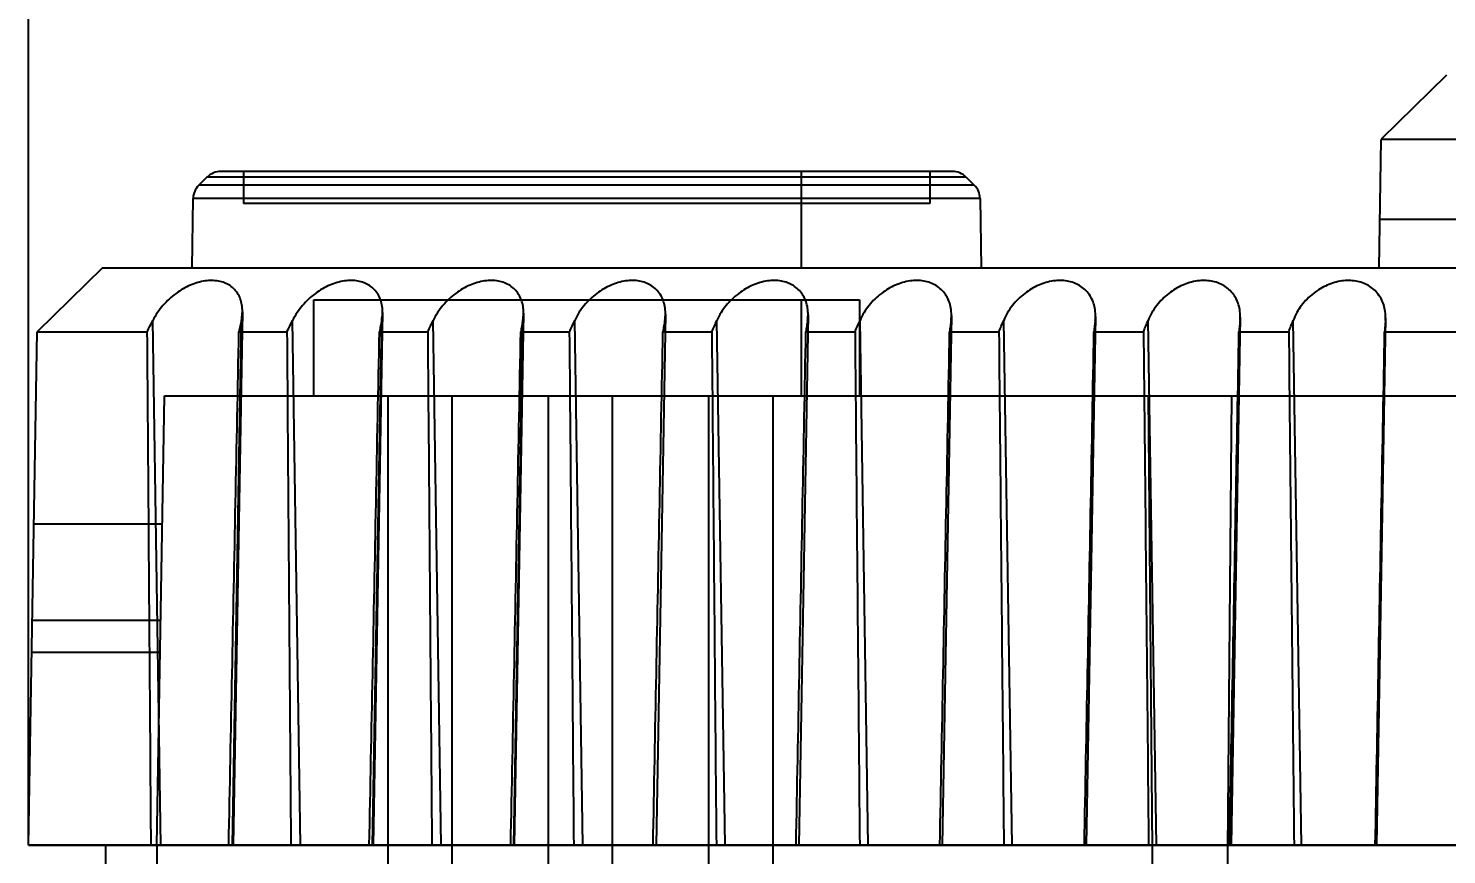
# Model space of a CAD drawing. Extents: x 114 to 332, y 121 to 329.
# Drawn here: x 114.27 to 136.37, y 285.43 to 298.31 of the extents above; entities that cross this region are included whole.
import ezdxf

# ---------------------------------------------------------------- set-up
doc = ezdxf.new("R2010")
doc.units = 0
doc.layers.get('0').update_dxf_attribs({"linetype": 'CONTINUOUS'})
doc.layers.add('08-17-1_DXF_CONTINUOUS_LIN', color=7, linetype='CONTINUOUS')
doc.layers.add('CAXA4', color=3, linetype='CONTINUOUS')
doc.styles.add('标准', font='', dxfattribs={"width": 0.667})
doc.styles.get('标准').set_extended_font_data('仿宋_GB2312')
doc.dimstyles.new('标准', dxfattribs={"dimtxt": 3.5, "dimasz": 4, "dimexe": 2, "dimexo": 0, "dimtad": 1, "dimdec": 1, "dimtxsty": '标准', "dimcen": 0, "dimdle": 6, "dimazin": 3, "dimtfac": 1, "dimtdec": 3, "dimtmove": 0, "dimatfit": 3, "dimtolj": 1, "dimtzin": 0})

# ---------------------------------------------------------------- blocks, each defined once
blk = doc.blocks.new('*D1')
at = {"layer": 'CAXA4', "linetype": 'CONTINUOUS'}
for points in [[(114.27, 323.195), (118.27, 323.695), (118.27, 322.695)], [(216.17, 323.195), (212.17, 323.695), (212.17, 322.695)]]:
    blk.add_hatch(color=0, dxfattribs=at).paths.add_polyline_path(points, flags=0)
at = {"layer": 'CAXA4', "color": 0, "linetype": 'CONTINUOUS'}
for p, q in [((114.27, 285.58), (114.27, 325.195)), ((216.17, 285.58), (216.17, 325.195)), ((216.17, 323.195), (114.27, 323.195))]:
    blk.add_line(p, q, dxfattribs=at)
at = {"layer": 'CAXA4', "color": 0, "linetype": 'CONTINUOUS', "insert": (160.522, 328.615), "char_height": 3.5, "attachment_point": 1, "style": '标准'}
blk.add_mtext('\\f仿宋_GB2312|b0|i0|p34;101.9', dxfattribs=at)

msp = doc.modelspace()

# ---------------------------------------------------------------- linework, layer by layer
at = {"color": 6, "linetype": 'CONTINUOUS'}
for p, q in [((136.372, 297.58), (135.354, 296.581)), ((135.32, 294.58), (135.354, 296.58)), ((195.085, 296.581), (135.354, 296.58)), ((117.058, 295.994), (116.928, 295.866)), ((117.058, 295.994), (128.881, 295.994)), ((128.671, 296.08), (117.269, 296.08)), ((117.62, 296.08), (117.62, 295.58)), ((126.32, 294.58), (126.32, 296.08)), ((128.32, 296.08), (128.32, 295.58)), ((128.881, 295.994), (129.011, 295.866)), ((129.011, 295.866), (116.928, 295.866)), ((116.82, 294.58), (116.838, 295.658)), ((129.101, 295.658), (116.838, 295.658)), ((128.32, 295.58), (117.62, 295.58)), ((129.101, 295.658), (129.12, 294.58)), ((138.306, 295.33), (135.333, 295.33)), ((115.427, 294.58), (114.409, 293.581)), ((115.427, 294.58), (215.012, 294.58)), ((118.72, 292.58), (118.72, 294.08)), ((118.72, 294.08), (127.22, 294.08)), ((126.32, 292.58), (126.32, 294.08)), ((127.22, 294.08), (127.22, 292.58)), ((116.333, 285.58), (116.21, 293.759)), ((117.449, 285.58), (117.589, 293.759)), ((117.605, 293.893), (117.46, 285.58)), ((118.511, 285.58), (118.388, 293.759)), ((119.635, 285.58), (119.776, 293.759)), ((119.789, 293.881), (119.644, 285.58)), ((120.704, 285.58), (120.579, 293.759)), ((121.834, 285.58), (121.975, 293.759)), ((121.986, 293.869), (121.842, 285.58)), ((122.91, 285.58), (122.784, 293.759)), ((124.197, 293.857), (124.052, 285.58)), ((125.128, 285.58), (125.001, 293.759)), ((126.42, 293.845), (126.275, 285.58)), ((127.358, 285.58), (127.23, 293.759)), ((128.654, 293.833), (128.51, 285.58)), ((129.599, 285.58), (129.47, 293.759)), ((130.9, 293.821), (130.756, 285.58)), ((131.851, 285.58), (131.72, 293.759)), ((133.155, 293.809), (133.012, 285.58)), ((134.112, 285.58), (133.981, 293.759)), ((135.421, 293.797), (135.277, 285.58)), ((114.27, 285.58), (114.409, 293.581)), ((114.409, 293.581), (116.118, 293.581)), ((117.551, 293.581), (118.299, 293.581)), ((119.741, 293.581), (120.493, 293.581)), ((121.944, 293.581), (122.7, 293.581)), ((124.159, 293.581), (124.92, 293.581)), ((126.387, 293.581), (127.152, 293.581)), ((128.626, 293.581), (129.395, 293.581)), ((130.876, 293.581), (131.648, 293.581)), ((133.136, 293.581), (133.912, 293.581)), ((135.406, 293.581), (179.62, 293.581)), ((116.27, 285.58), (116.392, 292.58)), ((116.392, 292.58), (214.047, 292.58)), ((119.87, 292.58), (119.87, 282.48)), ((120.87, 292.58), (120.87, 282.48)), ((122.37, 292.58), (122.37, 282.48)), ((123.37, 292.58), (123.37, 282.48)), ((124.87, 292.58), (124.87, 282.48)), ((125.87, 292.58), (125.87, 282.48)), ((131.72, 292.58), (131.836, 279.28)), ((133.02, 292.58), (132.904, 279.28)), ((116.357, 290.58), (114.357, 290.58)), ((116.331, 289.08), (114.331, 289.08)), ((116.322, 288.58), (114.322, 288.58)), ((114.27, 285.58), (216.17, 285.58)), ((115.47, 285.58), (115.47, 284.18)), ((116.27, 285.58), (116.27, 284.18))]:
    msp.add_line(p, q, dxfattribs=at)
for centre, start, end in [((117.269, 295.78), 90, 134.5), ((128.671, 295.78), 45.5, 90), ((117.138, 295.653), 134.5, 179), ((128.801, 295.653), 1, 45.5)]:
    msp.add_arc(centre, 0.3, start, end, dxfattribs=at)
for points, knots in [([(117.589, 293.759), (117.604, 293.83), (117.615, 293.97), (117.556, 294.168), (117.419, 294.313), (117.23, 294.384), (117.014, 294.382), (116.785, 294.314), (116.561, 294.183), (116.359, 293.997), (116.253, 293.842), (116.21, 293.759)], [0, 0, 0, 0, 0.216205, 0.415644, 0.601999, 0.79251, 1.003817, 1.239861, 1.499958, 1.776666, 2.056927, 2.056927, 2.056927, 2.056927]), ([(119.776, 293.759), (119.789, 293.83), (119.798, 293.971), (119.734, 294.169), (119.594, 294.313), (119.403, 294.384), (119.186, 294.383), (118.957, 294.314), (118.733, 294.183), (118.534, 293.997), (118.429, 293.842), (118.388, 293.759)], [0, 0, 0, 0, 0.216019, 0.416698, 0.605355, 0.798132, 1.010837, 1.247114, 1.506374, 1.781481, 2.059898, 2.059898, 2.059898, 2.059898]), ([(121.975, 293.759), (121.988, 293.83), (121.993, 293.972), (121.925, 294.169), (121.782, 294.313), (121.59, 294.384), (121.371, 294.383), (121.142, 294.314), (120.919, 294.183), (120.722, 293.997), (120.619, 293.842), (120.579, 293.759)], [0, 0, 0, 0, 0.215904, 0.417886, 0.608849, 0.803846, 1.017885, 1.254333, 1.512701, 1.786172, 2.062747, 2.062747, 2.062747, 2.062747]), ([(124.188, 293.759), (124.199, 293.83), (124.202, 293.973), (124.13, 294.17), (123.984, 294.313), (123.789, 294.384), (123.569, 294.383), (123.34, 294.314), (123.118, 294.183), (122.923, 293.997), (122.822, 293.842), (122.784, 293.759)], [0, 0, 0, 0, 0.215862, 0.419205, 0.612473, 0.809645, 1.024957, 1.261511, 1.51893, 1.790733, 2.06547, 2.06547, 2.06547, 2.06547]), ([(126.413, 293.759), (126.423, 293.83), (126.423, 293.973), (126.346, 294.17), (126.197, 294.313), (126.001, 294.384), (125.78, 294.383), (125.55, 294.315), (125.33, 294.184), (125.136, 293.997), (125.038, 293.842), (125.001, 293.759)], [0, 0, 0, 0, 0.215891, 0.420652, 0.616224, 0.815523, 1.032046, 1.268641, 1.525058, 1.79516, 2.068065, 2.068065, 2.068065, 2.068065]), ([(128.649, 293.759), (128.658, 293.831), (128.655, 293.974), (128.574, 294.171), (128.422, 294.313), (128.224, 294.384), (128.002, 294.383), (127.773, 294.315), (127.553, 294.184), (127.361, 293.997), (127.266, 293.842), (127.23, 293.759)], [0, 0, 0, 0, 0.215992, 0.422224, 0.620096, 0.821474, 1.039143, 1.275717, 1.531076, 1.799446, 2.07053, 2.07053, 2.07053, 2.07053]), ([(130.896, 293.759), (130.903, 293.831), (130.898, 293.975), (130.813, 294.171), (130.658, 294.313), (130.458, 294.384), (130.235, 294.383), (130.006, 294.315), (129.787, 294.184), (129.598, 293.997), (129.504, 293.842), (129.47, 293.759)], [0, 0, 0, 0, 0.216165, 0.423919, 0.624083, 0.827492, 1.046244, 1.282731, 1.53698, 1.803589, 2.072862, 2.072862, 2.072862, 2.072862]), ([(133.153, 293.759), (133.159, 293.831), (133.151, 293.976), (133.062, 294.171), (132.904, 294.313), (132.703, 294.383), (132.478, 294.383), (132.249, 294.315), (132.032, 294.184), (131.845, 293.997), (131.754, 293.842), (131.72, 293.759)], [0, 0, 0, 0, 0.216409, 0.425733, 0.62818, 0.83357, 1.05334, 1.289678, 1.542762, 1.807582, 2.075059, 2.075059, 2.075059, 2.075059]), ([(135.419, 293.759), (135.424, 293.831), (135.413, 293.976), (135.32, 294.172), (135.16, 294.312), (134.957, 294.383), (134.732, 294.383), (134.502, 294.315), (134.286, 294.184), (134.102, 293.997), (134.013, 293.842), (133.981, 293.759)], [0, 0, 0, 0, 0.216724, 0.427663, 0.632381, 0.839701, 1.060426, 1.29655, 1.548417, 1.811422, 2.077118, 2.077118, 2.077118, 2.077118]), ([(116.118, 293.581), (116.134, 293.61), (116.164, 293.67), (116.195, 293.729), (116.21, 293.759)], [0, 0, 0, 0, 0.1003968, 0.2007303, 0.2007303, 0.2007303, 0.2007303]), ([(117.589, 293.759), (117.583, 293.729), (117.57, 293.67), (117.558, 293.61), (117.551, 293.581)], [0, 0, 0, 0, 0.0912223, 0.1825025, 0.1825025, 0.1825025, 0.1825025]), ([(118.299, 293.581), (118.314, 293.61), (118.343, 293.67), (118.373, 293.729), (118.388, 293.759)], [0, 0, 0, 0, 0.0997784, 0.1994939, 0.1994939, 0.1994939, 0.1994939]), ([(119.776, 293.759), (119.77, 293.729), (119.758, 293.67), (119.747, 293.61), (119.741, 293.581)], [0, 0, 0, 0, 0.0909151, 0.1818877, 0.1818877, 0.1818877, 0.1818877]), ([(120.493, 293.581), (120.507, 293.61), (120.536, 293.67), (120.565, 293.729), (120.579, 293.759)], [0, 0, 0, 0, 0.0991694, 0.1982763, 0.1982763, 0.1982763, 0.1982763]), ([(121.975, 293.759), (121.97, 293.729), (121.96, 293.67), (121.949, 293.61), (121.944, 293.581)], [0, 0, 0, 0, 0.090632, 0.1813215, 0.1813215, 0.1813215, 0.1813215]), ([(122.7, 293.581), (122.714, 293.61), (122.742, 293.67), (122.77, 293.729), (122.784, 293.759)], [0, 0, 0, 0, 0.0985706, 0.1970792, 0.1970792, 0.1970792, 0.1970792]), ([(124.188, 293.759), (124.183, 293.729), (124.174, 293.67), (124.164, 293.61), (124.159, 293.581)], [0, 0, 0, 0, 0.0903738, 0.1808049, 0.1808049, 0.1808049, 0.1808049]), ([(124.92, 293.581), (124.933, 293.61), (124.96, 293.67), (124.987, 293.729), (125.001, 293.759)], [0, 0, 0, 0, 0.097983, 0.1959043, 0.1959043, 0.1959043, 0.1959043]), ([(126.413, 293.759), (126.408, 293.729), (126.4, 293.67), (126.391, 293.61), (126.387, 293.581)], [0, 0, 0, 0, 0.0901409, 0.1803389, 0.1803389, 0.1803389, 0.1803389]), ([(127.152, 293.581), (127.165, 293.61), (127.191, 293.67), (127.217, 293.729), (127.23, 293.759)], [0, 0, 0, 0, 0.0974075, 0.1947536, 0.1947536, 0.1947536, 0.1947536]), ([(128.649, 293.759), (128.645, 293.729), (128.638, 293.67), (128.63, 293.61), (128.626, 293.581)], [0, 0, 0, 0, 0.0899338, 0.1799246, 0.1799246, 0.1799246, 0.1799246]), ([(129.395, 293.581), (129.407, 293.61), (129.432, 293.67), (129.457, 293.729), (129.47, 293.759)], [0, 0, 0, 0, 0.0968449, 0.1936288, 0.1936288, 0.1936288, 0.1936288]), ([(130.896, 293.759), (130.892, 293.729), (130.886, 293.67), (130.88, 293.61), (130.876, 293.581)], [0, 0, 0, 0, 0.089753, 0.1795628, 0.1795628, 0.1795628, 0.1795628]), ([(131.648, 293.581), (131.66, 293.61), (131.684, 293.67), (131.708, 293.729), (131.72, 293.759)], [0, 0, 0, 0, 0.0962962, 0.1925317, 0.1925317, 0.1925317, 0.1925317]), ([(133.153, 293.759), (133.15, 293.729), (133.145, 293.67), (133.139, 293.61), (133.136, 293.581)], [0, 0, 0, 0, 0.0895987, 0.1792541, 0.1792541, 0.1792541, 0.1792541]), ([(133.912, 293.581), (133.923, 293.61), (133.946, 293.67), (133.969, 293.729), (133.981, 293.759)], [0, 0, 0, 0, 0.0957622, 0.191464, 0.191464, 0.191464, 0.191464]), ([(135.419, 293.759), (135.417, 293.729), (135.413, 293.67), (135.408, 293.61), (135.406, 293.581)], [0, 0, 0, 0, 0.0894713, 0.1789993, 0.1789993, 0.1789993, 0.1789993]), ([(116.118, 293.581), (116.125, 292.692), (116.138, 290.915), (116.158, 288.248), (116.171, 286.47), (116.178, 285.58)], [0, 0, 0, 0, 2.665342, 5.332132, 8.000372, 8.000372, 8.000372, 8.000372]), ([(117.392, 285.58), (117.41, 286.47), (117.445, 288.248), (117.498, 290.915), (117.534, 292.692), (117.551, 293.581)], [0, 0, 0, 0, 2.668696, 5.335943, 8.001741, 8.001741, 8.001741, 8.001741]), ([(118.299, 293.581), (118.306, 292.692), (118.319, 290.915), (118.34, 288.248), (118.354, 286.47), (118.361, 285.58)], [0, 0, 0, 0, 2.665349, 5.332147, 8.000394, 8.000394, 8.000394, 8.000394]), ([(119.583, 285.58), (119.6, 286.47), (119.636, 288.248), (119.688, 290.915), (119.723, 292.692), (119.741, 293.581)], [0, 0, 0, 0, 2.668686, 5.335922, 8.00171, 8.00171, 8.00171, 8.00171]), ([(120.493, 293.581), (120.5, 292.692), (120.515, 290.915), (120.536, 288.248), (120.551, 286.47), (120.558, 285.58)], [0, 0, 0, 0, 2.665357, 5.332163, 8.000417, 8.000417, 8.000417, 8.000417]), ([(121.787, 285.58), (121.805, 286.47), (121.84, 288.248), (121.892, 290.915), (121.926, 292.692), (121.944, 293.581)], [0, 0, 0, 0, 2.668675, 5.335901, 8.001679, 8.001679, 8.001679, 8.001679]), ([(122.7, 293.581), (122.708, 292.692), (122.723, 290.915), (122.746, 288.248), (122.761, 286.47), (122.768, 285.58)], [0, 0, 0, 0, 2.665365, 5.332179, 8.000442, 8.000442, 8.000442, 8.000442]), ([(124.005, 285.58), (124.022, 286.47), (124.056, 288.248), (124.108, 290.915), (124.142, 292.692), (124.159, 293.581)], [0, 0, 0, 0, 2.668665, 5.33588, 8.001647, 8.001647, 8.001647, 8.001647]), ([(124.92, 293.581), (124.928, 292.692), (124.944, 290.915), (124.967, 288.248), (124.983, 286.47), (124.991, 285.58)], [0, 0, 0, 0, 2.665374, 5.332196, 8.000467, 8.000467, 8.000467, 8.000467]), ([(126.234, 285.58), (126.251, 286.47), (126.285, 288.248), (126.336, 290.915), (126.37, 292.692), (126.387, 293.581)], [0, 0, 0, 0, 2.668654, 5.335858, 8.001615, 8.001615, 8.001615, 8.001615]), ([(127.152, 293.581), (127.16, 292.692), (127.176, 290.915), (127.201, 288.248), (127.217, 286.47), (127.226, 285.58)], [0, 0, 0, 0, 2.665382, 5.332213, 8.000493, 8.000493, 8.000493, 8.000493]), ([(128.475, 285.58), (128.492, 286.47), (128.526, 288.248), (128.576, 290.915), (128.61, 292.692), (128.626, 293.581)], [0, 0, 0, 0, 2.668643, 5.335836, 8.001582, 8.001582, 8.001582, 8.001582]), ([(129.395, 293.581), (129.403, 292.692), (129.42, 290.915), (129.446, 288.248), (129.463, 286.47), (129.471, 285.58)], [0, 0, 0, 0, 2.665391, 5.332231, 8.000519, 8.000519, 8.000519, 8.000519]), ([(130.727, 285.58), (130.743, 286.47), (130.777, 288.248), (130.827, 290.915), (130.86, 292.692), (130.876, 293.581)], [0, 0, 0, 0, 2.668632, 5.335814, 8.001548, 8.001548, 8.001548, 8.001548]), ([(131.648, 293.581), (131.657, 292.692), (131.675, 290.915), (131.701, 288.248), (131.719, 286.47), (131.728, 285.58)], [0, 0, 0, 0, 2.6654, 5.332249, 8.000547, 8.000547, 8.000547, 8.000547]), ([(132.989, 285.58), (133.005, 286.47), (133.038, 288.248), (133.087, 290.915), (133.12, 292.692), (133.136, 293.581)], [0, 0, 0, 0, 2.668621, 5.335792, 8.001515, 8.001515, 8.001515, 8.001515]), ([(133.912, 293.581), (133.921, 292.692), (133.939, 290.915), (133.967, 288.248), (133.985, 286.47), (133.994, 285.58)], [0, 0, 0, 0, 2.66541, 5.332268, 8.000575, 8.000575, 8.000575, 8.000575]), ([(135.26, 285.58), (135.276, 286.47), (135.309, 288.248), (135.357, 290.915), (135.39, 292.692), (135.406, 293.581)], [0, 0, 0, 0, 2.668609, 5.335769, 8.00148, 8.00148, 8.00148, 8.00148])]:
    msp.add_open_spline(points, degree=3, knots=knots, dxfattribs=at)
at = {"layer": '08-17-1_DXF_CONTINUOUS_LIN', "color": 7, "linetype": 'CONTINUOUS'}
msp.add_line((216.17, 285.58), (114.27, 285.58), dxfattribs=at)
for points, knots in [([(114.27, 285.58), (114.417, 285.58), (114.674, 285.58), (115.043, 285.58), (115.32, 285.58), (115.517, 285.58), (115.639, 285.58), (115.851, 285.58), (116.032, 285.58), (116.178, 285.58)], [0, 0, 0, 0, 0.442808, 0.774914, 1.10702, 1.273073, 1.364646, 1.473314, 1.907986, 1.907986, 1.907986, 1.907986]), ([(116.178, 285.58), (116.03, 285.58), (115.771, 285.58), (115.401, 285.58), (115.125, 285.58), (114.928, 285.58), (114.806, 285.58), (114.595, 285.58), (114.414, 285.58), (114.27, 285.58)], [0, 0, 0, 0, 0.442808, 0.774914, 1.10702, 1.273073, 1.364646, 1.473314, 1.907986, 1.907986, 1.907986, 1.907986]), ([(116.178, 285.58), (116.03, 285.58), (115.771, 285.58), (115.401, 285.58), (115.125, 285.58), (114.928, 285.58), (114.806, 285.58), (114.595, 285.58), (114.414, 285.58), (114.27, 285.58)], [0, 0, 0, 0, 0.442808, 0.774914, 1.10702, 1.273073, 1.364646, 1.473314, 1.907986, 1.907986, 1.907986, 1.907986]), ([(114.27, 285.58), (114.417, 285.58), (114.674, 285.58), (115.043, 285.58), (115.32, 285.58), (115.517, 285.58), (115.639, 285.58), (115.851, 285.58), (116.032, 285.58), (116.178, 285.58)], [0, 0, 0, 0, 0.442808, 0.774914, 1.10702, 1.273073, 1.364646, 1.473314, 1.907986, 1.907986, 1.907986, 1.907986]), ([(115.37, 285.58), (116.594, 285.58), (118.43, 285.58), (120.879, 285.58), (122.409, 285.58), (123.633, 285.58), (124.399, 285.58), (125.013, 285.58), (125.493, 285.58), (125.983, 285.58), (126.967, 285.58), (128.442, 285.58), (130.41, 285.58), (132.377, 285.58), (133.852, 285.58), (134.836, 285.58), (135.325, 285.58), (135.809, 285.58), (136.455, 285.58), (137.252, 285.58), (138.529, 285.58), (140.126, 285.58), (142.041, 285.58), (143.638, 285.58), (144.755, 285.58), (145.394, 285.58), (145.879, 285.58), (146.38, 285.58), (147.054, 285.58), (148.237, 285.58), (149.924, 285.58), (151.95, 285.58), (153.639, 285.58), (154.989, 285.58), (155.833, 285.58), (156.508, 285.58), (157.187, 285.58), (158.374, 285.58), (160.071, 285.58), (162.108, 285.58), (164.144, 285.58), (165.842, 285.58), (167.029, 285.58), (167.706, 285.58), (168.378, 285.58), (169.217, 285.58), (170.56, 285.58), (172.238, 285.58), (174.924, 285.58), (176.938, 285.58), (178.28, 285.58)], [0, 0, 0, 0, 3.822791, 5.734186, 7.645582, 8.60128, 9.556977, 10.034826, 10.526815, 11.026373, 11.525931, 13.524163, 15.522394, 17.520625, 19.518857, 20.018415, 20.517973, 21.009962, 21.487811, 22.443508, 23.399206, 25.310602, 27.221997, 29.133393, 30.08909, 30.566939, 31.044788, 31.544346, 32.043904, 33.04302, 35.041251, 37.039482, 39.037714, 40.03683, 41.035945, 41.535503, 42.034703, 43.033819, 45.03205, 47.030282, 49.028513, 51.026745, 52.02586, 52.523425, 53.018061, 54.007331, 54.996602, 56.975143, 58.953684, 62.910766, 62.910766, 62.910766, 62.910766]), ([(178.28, 285.58), (176.983, 285.58), (175.038, 285.58), (172.444, 285.58), (170.822, 285.58), (169.525, 285.58), (168.714, 285.58), (168.062, 285.58), (167.562, 285.58), (167.055, 285.58), (166.037, 285.58), (164.51, 285.58), (162.473, 285.58), (160.436, 285.58), (158.909, 285.58), (157.89, 285.58), (157.384, 285.58), (156.885, 285.58), (156.234, 285.58), (155.426, 285.58), (154.134, 285.58), (152.518, 285.58), (150.58, 285.58), (148.964, 285.58), (147.833, 285.58), (147.187, 285.58), (146.693, 285.58), (146.202, 285.58), (145.533, 285.58), (144.364, 285.58), (142.693, 285.58), (140.689, 285.58), (139.019, 285.58), (137.682, 285.58), (136.848, 285.58), (136.178, 285.58), (135.519, 285.58), (134.372, 285.58), (132.731, 285.58), (130.762, 285.58), (128.793, 285.58), (127.153, 285.58), (126.004, 285.58), (125.353, 285.58), (124.721, 285.58), (123.927, 285.58), (122.66, 285.58), (121.075, 285.58), (118.539, 285.58), (116.637, 285.58), (115.37, 285.58)], [0, 0, 0, 0, 3.822791, 5.734186, 7.645582, 8.60128, 9.556977, 10.034826, 10.526815, 11.026373, 11.525931, 13.524163, 15.522394, 17.520625, 19.518857, 20.018415, 20.517973, 21.009962, 21.487811, 22.443508, 23.399206, 25.310602, 27.221997, 29.133393, 30.08909, 30.566939, 31.044788, 31.544346, 32.043904, 33.04302, 35.041251, 37.039482, 39.037714, 40.03683, 41.035945, 41.535503, 42.034703, 43.033819, 45.03205, 47.030282, 49.028513, 51.026745, 52.02586, 52.523425, 53.018061, 54.007331, 54.996602, 56.975143, 58.953684, 62.910766, 62.910766, 62.910766, 62.910766]), ([(178.223, 285.58), (176.927, 285.58), (174.983, 285.58), (172.39, 285.58), (170.77, 285.58), (169.474, 285.58), (168.664, 285.58), (168.011, 285.58), (167.512, 285.58), (167.006, 285.58), (165.988, 285.58), (164.462, 285.58), (162.427, 285.58), (160.392, 285.58), (158.865, 285.58), (157.848, 285.58), (157.342, 285.58), (156.843, 285.58), (156.193, 285.58), (155.386, 285.58), (154.094, 285.58), (152.48, 285.58), (150.543, 285.58), (148.929, 285.58), (147.798, 285.58), (147.153, 285.58), (146.659, 285.58), (146.168, 285.58), (145.5, 285.58), (144.332, 285.58), (142.663, 285.58), (140.66, 285.58), (138.991, 285.58), (137.656, 285.58), (136.822, 285.58), (136.157, 285.58), (135.675, 285.58), (135.203, 285.58), (134.261, 285.58), (132.849, 285.58), (130.967, 285.58), (129.084, 285.58), (127.673, 285.58), (126.731, 285.58), (126.34, 285.58), (126.021, 285.58), (125.699, 285.58), (125.129, 285.58), (124.31, 285.58), (123, 285.58), (121.363, 285.58), (118.744, 285.58), (116.779, 285.58), (115.47, 285.58)], [0, 0, 0, 0, 3.820121, 5.730182, 7.640243, 8.595273, 9.550304, 10.027819, 10.519465, 11.018674, 11.517883, 13.514719, 15.511555, 17.508391, 19.505227, 20.004436, 20.503645, 20.995291, 21.472806, 22.427836, 23.382867, 25.292927, 27.202988, 29.113049, 30.068079, 30.545594, 31.023109, 31.522318, 32.021528, 33.019946, 35.016782, 37.013618, 39.010454, 40.008872, 41.00729, 41.506499, 41.990908, 42.468423, 42.945939, 44.855999, 46.76606, 48.676121, 50.586182, 51.063697, 51.541212, 51.77997, 52.029601, 52.540251, 53.56155, 54.58285, 56.625449, 58.668049, 62.753248, 62.753248, 62.753248, 62.753248]), ([(115.47, 285.58), (116.693, 285.58), (118.528, 285.58), (120.975, 285.58), (122.505, 285.58), (123.728, 285.58), (124.494, 285.58), (125.107, 285.58), (125.588, 285.58), (126.077, 285.58), (127.06, 285.58), (128.535, 285.58), (130.501, 285.58), (132.467, 285.58), (133.941, 285.58), (134.925, 285.58), (135.413, 285.58), (135.897, 285.58), (136.542, 285.58), (137.339, 285.58), (138.616, 285.58), (140.211, 285.58), (142.125, 285.58), (143.721, 285.58), (144.837, 285.58), (145.476, 285.58), (145.96, 285.58), (146.461, 285.58), (147.135, 285.58), (148.316, 285.58), (150.003, 285.58), (152.028, 285.58), (153.715, 285.58), (155.064, 285.58), (155.908, 285.58), (156.577, 285.58), (157.073, 285.58), (157.562, 285.58), (158.536, 285.58), (159.996, 285.58), (161.942, 285.58), (163.889, 285.58), (165.348, 285.58), (166.322, 285.58), (166.727, 285.58), (167.055, 285.58), (167.395, 285.58), (167.999, 285.58), (168.866, 285.58), (170.252, 285.58), (171.985, 285.58), (174.757, 285.58), (176.837, 285.58), (178.223, 285.58)], [0, 0, 0, 0, 3.820121, 5.730182, 7.640243, 8.595273, 9.550304, 10.027819, 10.519465, 11.018674, 11.517883, 13.514719, 15.511555, 17.508391, 19.505227, 20.004436, 20.503645, 20.995291, 21.472806, 22.427836, 23.382867, 25.292927, 27.202988, 29.113049, 30.068079, 30.545594, 31.023109, 31.522318, 32.021527, 33.019946, 35.016782, 37.013618, 39.010454, 40.008872, 41.00729, 41.506499, 41.990908, 42.468423, 42.945939, 44.855999, 46.76606, 48.676121, 50.586182, 51.063697, 51.541212, 51.77997, 52.029601, 52.540251, 53.56155, 54.58285, 56.625449, 58.668049, 62.753248, 62.753248, 62.753248, 62.753248]), ([(177.769, 285.58), (176.48, 285.58), (174.547, 285.58), (171.97, 285.58), (170.359, 285.58), (169.07, 285.58), (168.265, 285.58), (167.621, 285.58), (166.975, 285.58), (165.847, 285.58), (164.234, 285.58), (162.299, 285.58), (160.364, 285.58), (158.751, 285.58), (157.623, 285.58), (156.978, 285.58), (156.337, 285.58), (155.534, 285.58), (154.25, 285.58), (152.645, 285.58), (150.719, 285.58), (149.115, 285.58), (147.991, 285.58), (147.349, 285.58), (146.859, 285.58), (146.37, 285.58), (145.706, 285.58), (144.545, 285.58), (142.885, 285.58), (140.894, 285.58), (139.235, 285.58), (137.907, 285.58), (137.078, 285.58), (136.418, 285.58), (135.938, 285.58), (135.468, 285.58), (134.532, 285.58), (133.129, 285.58), (131.257, 285.58), (129.385, 285.58), (127.826, 285.58), (126.732, 285.58), (126.105, 285.58), (125.486, 285.58), (124.703, 285.58), (123.455, 285.58), (121.892, 285.58), (119.393, 285.58), (117.519, 285.58), (116.27, 285.58)], [0, 0, 0, 0, 3.798857, 5.698285, 7.597713, 8.547427, 9.497142, 9.971999, 10.446545, 11.396259, 13.295687, 15.195115, 17.094544, 18.993972, 19.943686, 20.418232, 20.893089, 21.842804, 22.792518, 24.691946, 26.591374, 28.490803, 29.440517, 29.915374, 30.390231, 30.886661, 31.383091, 32.375952, 34.361672, 36.347393, 38.333113, 39.325974, 40.318834, 40.815264, 41.296977, 41.771834, 42.246691, 44.14612, 46.045548, 47.944976, 49.844405, 50.794119, 51.272688, 51.759656, 52.733593, 53.707529, 55.655401, 57.603274, 61.499018, 61.499018, 61.499018, 61.499018]), ([(116.27, 285.58), (117.488, 285.58), (119.315, 285.58), (121.751, 285.58), (123.273, 285.58), (124.491, 285.58), (125.254, 285.58), (125.86, 285.58), (126.481, 285.58), (127.573, 285.58), (129.131, 285.58), (131.002, 285.58), (132.873, 285.58), (134.433, 285.58), (135.522, 285.58), (136.148, 285.58), (136.785, 285.58), (137.577, 285.58), (138.846, 285.58), (140.432, 285.58), (142.335, 285.58), (143.922, 285.58), (145.032, 285.58), (145.667, 285.58), (146.148, 285.58), (146.646, 285.58), (147.316, 285.58), (148.49, 285.58), (150.167, 285.58), (152.18, 285.58), (153.857, 285.58), (155.199, 285.58), (156.038, 285.58), (156.703, 285.58), (157.196, 285.58), (157.682, 285.58), (158.65, 285.58), (160.101, 285.58), (162.036, 285.58), (163.971, 285.58), (165.584, 285.58), (166.713, 285.58), (167.364, 285.58), (168.022, 285.58), (168.848, 285.58), (170.169, 285.58), (171.821, 285.58), (174.465, 285.58), (176.447, 285.58), (177.769, 285.58)], [0, 0, 0, 0, 3.798857, 5.698285, 7.597713, 8.547427, 9.497142, 9.971999, 10.446545, 11.396259, 13.295687, 15.195115, 17.094544, 18.993972, 19.943686, 20.418232, 20.893089, 21.842803, 22.792518, 24.691946, 26.591374, 28.490803, 29.440517, 29.915374, 30.390231, 30.886661, 31.383091, 32.375952, 34.361672, 36.347393, 38.333113, 39.325974, 40.318834, 40.815264, 41.296977, 41.771834, 42.246691, 44.14612, 46.045548, 47.944976, 49.844404, 50.794119, 51.272688, 51.759656, 52.733593, 53.707529, 55.655401, 57.603274, 61.499018, 61.499018, 61.499018, 61.499018]), ([(117.449, 285.58), (117.455, 285.58), (117.465, 285.58), (117.369, 285.58), (117.091, 285.58), (116.714, 285.58), (116.463, 285.58), (116.375, 285.58), (116.333, 285.58)], [0, 0, 0, 0, 0.140774, 0.281095, 0.558109, 0.836455, 0.976776, 1.118946, 1.118946, 1.118946, 1.118946]), ([(116.333, 285.58), (116.374, 285.58), (116.462, 285.58), (116.711, 285.58), (117.088, 285.58), (117.367, 285.58), (117.465, 285.58), (117.455, 285.58), (117.449, 285.58)], [0, 0, 0, 0, 0.14069, 0.280926, 0.557775, 0.835955, 0.976191, 1.118276, 1.118276, 1.118276, 1.118276]), ([(116.333, 285.58), (116.374, 285.58), (116.462, 285.58), (116.711, 285.58), (117.088, 285.58), (117.367, 285.58), (117.465, 285.58), (117.455, 285.58), (117.449, 285.58)], [0, 0, 0, 0, 0.14069, 0.280926, 0.557775, 0.835955, 0.976191, 1.118276, 1.118276, 1.118276, 1.118276]), ([(117.449, 285.58), (117.455, 285.58), (117.465, 285.58), (117.369, 285.58), (117.091, 285.58), (116.714, 285.58), (116.463, 285.58), (116.375, 285.58), (116.333, 285.58)], [0, 0, 0, 0, 0.140774, 0.281095, 0.558109, 0.836455, 0.976776, 1.118946, 1.118946, 1.118946, 1.118946]), ([(117.392, 285.58), (117.466, 285.58), (117.615, 285.58), (117.85, 285.58), (118.099, 285.58), (118.274, 285.58), (118.361, 285.58)], [0, 0, 0, 0, 0.2231864, 0.4463729, 0.7077039, 0.9690349, 0.9690349, 0.9690349, 0.9690349]), ([(118.361, 285.58), (118.286, 285.58), (118.138, 285.58), (117.901, 285.58), (117.653, 285.58), (117.479, 285.58), (117.392, 285.58)], [0, 0, 0, 0, 0.2231864, 0.4463729, 0.7077039, 0.9690349, 0.9690349, 0.9690349, 0.9690349]), ([(118.361, 285.58), (118.286, 285.58), (118.138, 285.58), (117.901, 285.58), (117.653, 285.58), (117.479, 285.58), (117.392, 285.58)], [0, 0, 0, 0, 0.2231864, 0.4463729, 0.7077039, 0.9690349, 0.9690349, 0.9690349, 0.9690349]), ([(117.392, 285.58), (117.466, 285.58), (117.615, 285.58), (117.85, 285.58), (118.099, 285.58), (118.274, 285.58), (118.361, 285.58)], [0, 0, 0, 0, 0.2231864, 0.4463729, 0.7077039, 0.9690349, 0.9690349, 0.9690349, 0.9690349]), ([(119.635, 285.58), (119.64, 285.58), (119.647, 285.58), (119.546, 285.58), (119.265, 285.58), (118.888, 285.58), (118.639, 285.58), (118.553, 285.58), (118.511, 285.58)], [0, 0, 0, 0, 0.141357, 0.282259, 0.56042, 0.839919, 0.98082, 1.123579, 1.123579, 1.123579, 1.123579]), ([(118.511, 285.58), (118.552, 285.58), (118.638, 285.58), (118.885, 285.58), (119.261, 285.58), (119.545, 285.58), (119.647, 285.58), (119.64, 285.58), (119.635, 285.58)], [0, 0, 0, 0, 0.141357, 0.282259, 0.56042, 0.839919, 0.98082, 1.123579, 1.123579, 1.123579, 1.123579]), ([(118.511, 285.58), (118.552, 285.58), (118.638, 285.58), (118.885, 285.58), (119.261, 285.58), (119.545, 285.58), (119.647, 285.58), (119.64, 285.58), (119.635, 285.58)], [0, 0, 0, 0, 0.141357, 0.282259, 0.56042, 0.839919, 0.98082, 1.123579, 1.123579, 1.123579, 1.123579]), ([(119.635, 285.58), (119.64, 285.58), (119.647, 285.58), (119.546, 285.58), (119.265, 285.58), (118.888, 285.58), (118.639, 285.58), (118.553, 285.58), (118.511, 285.58)], [0, 0, 0, 0, 0.141357, 0.282259, 0.56042, 0.839919, 0.98082, 1.123579, 1.123579, 1.123579, 1.123579]), ([(126.47, 285.58), (126.357, 285.58), (126.133, 285.58), (125.881, 285.58), (125.712, 285.58), (125.624, 285.58), (125.521, 285.58), (125.363, 285.58), (125.153, 285.58), (124.817, 285.58), (124.397, 285.58), (123.895, 285.58), (123.477, 285.58), (123.185, 285.58), (123.018, 285.58), (122.906, 285.58), (122.809, 285.58), (122.698, 285.58), (122.559, 285.58), (122.392, 285.58), (122.225, 285.58), (122.082, 285.58), (121.952, 285.58), (121.795, 285.58), (121.587, 285.58), (121.255, 285.58), (120.832, 285.58), (120.143, 285.58), (119.62, 285.58), (119.27, 285.58)], [0, 0, 0, 0, 0.33379, 0.66758, 0.751028, 0.834476, 0.93183, 1.057001, 1.307343, 1.557685, 2.058369, 2.559047, 3.059731, 3.310073, 3.435244, 3.560415, 3.643863, 3.72731, 3.894206, 4.061101, 4.227996, 4.394891, 4.492245, 4.617416, 4.867758, 5.118101, 5.618785, 6.139254, 7.2, 7.2, 7.2, 7.2]), ([(126.47, 285.58), (126.357, 285.58), (126.133, 285.58), (125.881, 285.58), (125.712, 285.58), (125.624, 285.58), (125.521, 285.58), (125.363, 285.58), (125.153, 285.58), (124.817, 285.58), (124.397, 285.58), (123.895, 285.58), (123.477, 285.58), (123.185, 285.58), (123.018, 285.58), (122.906, 285.58), (122.809, 285.58), (122.698, 285.58), (122.559, 285.58), (122.392, 285.58), (122.225, 285.58), (122.082, 285.58), (121.952, 285.58), (121.795, 285.58), (121.587, 285.58), (121.255, 285.58), (120.832, 285.58), (120.143, 285.58), (119.62, 285.58), (119.27, 285.58)], [0, 0, 0, 0, 0.33379, 0.66758, 0.751028, 0.834476, 0.93183, 1.057001, 1.307343, 1.557685, 2.058369, 2.559047, 3.059731, 3.310073, 3.435244, 3.560415, 3.643863, 3.72731, 3.894206, 4.061101, 4.227996, 4.394891, 4.492245, 4.617416, 4.867758, 5.118101, 5.618785, 6.139254, 7.2, 7.2, 7.2, 7.2]), ([(119.583, 285.58), (119.658, 285.58), (119.807, 285.58), (120.044, 285.58), (120.295, 285.58), (120.47, 285.58), (120.558, 285.58)], [0, 0, 0, 0, 0.2245761, 0.4491521, 0.7121102, 0.9750683, 0.9750683, 0.9750683, 0.9750683]), ([(120.558, 285.58), (120.483, 285.58), (120.333, 285.58), (120.096, 285.58), (119.846, 285.58), (119.67, 285.58), (119.583, 285.58)], [0, 0, 0, 0, 0.2245761, 0.4491521, 0.7121102, 0.9750683, 0.9750683, 0.9750683, 0.9750683]), ([(120.558, 285.58), (120.483, 285.58), (120.333, 285.58), (120.096, 285.58), (119.846, 285.58), (119.67, 285.58), (119.583, 285.58)], [0, 0, 0, 0, 0.2245761, 0.4491521, 0.7121102, 0.9750683, 0.9750683, 0.9750683, 0.9750683]), ([(119.583, 285.58), (119.658, 285.58), (119.807, 285.58), (120.044, 285.58), (120.295, 285.58), (120.47, 285.58), (120.558, 285.58)], [0, 0, 0, 0, 0.2245761, 0.4491521, 0.7121102, 0.9750683, 0.9750683, 0.9750683, 0.9750683]), ([(121.834, 285.58), (121.838, 285.58), (121.843, 285.58), (121.738, 285.58), (121.452, 285.58), (121.075, 285.58), (120.829, 285.58), (120.744, 285.58), (120.704, 285.58)], [0, 0, 0, 0, 0.142214, 0.283969, 0.563816, 0.845009, 0.986764, 1.130388, 1.130388, 1.130388, 1.130388]), ([(120.704, 285.58), (120.744, 285.58), (120.828, 285.58), (121.072, 285.58), (121.448, 285.58), (121.736, 285.58), (121.843, 285.58), (121.838, 285.58), (121.834, 285.58)], [0, 0, 0, 0, 0.142214, 0.283969, 0.563816, 0.845009, 0.986764, 1.130388, 1.130388, 1.130388, 1.130388]), ([(120.704, 285.58), (120.744, 285.58), (120.828, 285.58), (121.072, 285.58), (121.448, 285.58), (121.736, 285.58), (121.843, 285.58), (121.838, 285.58), (121.834, 285.58)], [0, 0, 0, 0, 0.142214, 0.283969, 0.563816, 0.845009, 0.986764, 1.130388, 1.130388, 1.130388, 1.130388]), ([(121.834, 285.58), (121.838, 285.58), (121.843, 285.58), (121.738, 285.58), (121.452, 285.58), (121.075, 285.58), (120.829, 285.58), (120.744, 285.58), (120.704, 285.58)], [0, 0, 0, 0, 0.142214, 0.283969, 0.563816, 0.845009, 0.986764, 1.130388, 1.130388, 1.130388, 1.130388]), ([(124.12, 285.58), (123.934, 285.58), (123.655, 285.58), (123.284, 285.58), (123.006, 285.58), (122.774, 285.58), (122.589, 285.58), (122.444, 285.58), (122.308, 285.58), (122.182, 285.58), (121.957, 285.58), (121.769, 285.58), (121.62, 285.58)], [0, 0, 0, 0, 0.555941, 0.833912, 1.111883, 1.389854, 1.528839, 1.667825, 1.824075, 1.936729, 2.049383, 2.5, 2.5, 2.5, 2.5]), ([(124.12, 285.58), (123.934, 285.58), (123.655, 285.58), (123.284, 285.58), (123.006, 285.58), (122.774, 285.58), (122.589, 285.58), (122.444, 285.58), (122.308, 285.58), (122.182, 285.58), (121.957, 285.58), (121.769, 285.58), (121.62, 285.58)], [0, 0, 0, 0, 0.555941, 0.833912, 1.111883, 1.389854, 1.528839, 1.667825, 1.824075, 1.936729, 2.049383, 2.5, 2.5, 2.5, 2.5]), ([(121.787, 285.58), (121.863, 285.58), (122.013, 285.58), (122.252, 285.58), (122.504, 285.58), (122.68, 285.58), (122.768, 285.58)], [0, 0, 0, 0, 0.2259, 0.4518, 0.7163083, 0.9808166, 0.9808166, 0.9808166, 0.9808166]), ([(122.768, 285.58), (122.693, 285.58), (122.542, 285.58), (122.303, 285.58), (122.052, 285.58), (121.876, 285.58), (121.787, 285.58)], [0, 0, 0, 0, 0.2259, 0.4518, 0.7163083, 0.9808166, 0.9808166, 0.9808166, 0.9808166]), ([(122.768, 285.58), (122.693, 285.58), (122.542, 285.58), (122.303, 285.58), (122.052, 285.58), (121.876, 285.58), (121.787, 285.58)], [0, 0, 0, 0, 0.2259, 0.4518, 0.7163083, 0.9808166, 0.9808166, 0.9808166, 0.9808166]), ([(121.787, 285.58), (121.863, 285.58), (122.013, 285.58), (122.252, 285.58), (122.504, 285.58), (122.68, 285.58), (122.768, 285.58)], [0, 0, 0, 0, 0.2259, 0.4518, 0.7163083, 0.9808166, 0.9808166, 0.9808166, 0.9808166]), ([(124.047, 285.58), (124.049, 285.58), (124.051, 285.58), (123.942, 285.58), (123.652, 285.58), (123.275, 285.58), (123.031, 285.58), (122.949, 285.58), (122.91, 285.58)], [0, 0, 0, 0, 0.143029, 0.285597, 0.567048, 0.849852, 0.992419, 1.136867, 1.136867, 1.136867, 1.136867]), ([(122.91, 285.58), (122.949, 285.58), (123.03, 285.58), (123.273, 285.58), (123.648, 285.58), (123.94, 285.58), (124.051, 285.58), (124.049, 285.58), (124.047, 285.58)], [0, 0, 0, 0, 0.143029, 0.285597, 0.567048, 0.849852, 0.992419, 1.136867, 1.136867, 1.136867, 1.136867]), ([(122.91, 285.58), (122.949, 285.58), (123.03, 285.58), (123.273, 285.58), (123.648, 285.58), (123.94, 285.58), (124.051, 285.58), (124.049, 285.58), (124.047, 285.58)], [0, 0, 0, 0, 0.143029, 0.285597, 0.567048, 0.849852, 0.992419, 1.136867, 1.136867, 1.136867, 1.136867]), ([(124.047, 285.58), (124.049, 285.58), (124.051, 285.58), (123.942, 285.58), (123.652, 285.58), (123.275, 285.58), (123.031, 285.58), (122.949, 285.58), (122.91, 285.58)], [0, 0, 0, 0, 0.143029, 0.285597, 0.567048, 0.849852, 0.992419, 1.136867, 1.136867, 1.136867, 1.136867]), ([(124.005, 285.58), (124.08, 285.58), (124.232, 285.58), (124.472, 285.58), (124.725, 285.58), (124.902, 285.58), (124.991, 285.58)], [0, 0, 0, 0, 0.2271578, 0.4543157, 0.7202968, 0.9862779, 0.9862779, 0.9862779, 0.9862779]), ([(124.991, 285.58), (124.915, 285.58), (124.764, 285.58), (124.523, 285.58), (124.271, 285.58), (124.093, 285.58), (124.005, 285.58)], [0, 0, 0, 0, 0.2271578, 0.4543157, 0.7202968, 0.9862779, 0.9862779, 0.9862779, 0.9862779]), ([(124.991, 285.58), (124.915, 285.58), (124.764, 285.58), (124.523, 285.58), (124.271, 285.58), (124.093, 285.58), (124.005, 285.58)], [0, 0, 0, 0, 0.2271578, 0.4543157, 0.7202968, 0.9862779, 0.9862779, 0.9862779, 0.9862779]), ([(124.005, 285.58), (124.08, 285.58), (124.232, 285.58), (124.472, 285.58), (124.725, 285.58), (124.902, 285.58), (124.991, 285.58)], [0, 0, 0, 0, 0.2271578, 0.4543157, 0.7202968, 0.9862779, 0.9862779, 0.9862779, 0.9862779]), ([(126.271, 285.58), (126.273, 285.58), (126.272, 285.58), (126.158, 285.58), (125.864, 285.58), (125.488, 285.58), (125.247, 285.58), (125.166, 285.58), (125.128, 285.58)], [0, 0, 0, 0, 0.143802, 0.287141, 0.570113, 0.854446, 0.997784, 1.143013, 1.143013, 1.143013, 1.143013]), ([(125.128, 285.58), (125.166, 285.58), (125.246, 285.58), (125.485, 285.58), (125.861, 285.58), (126.156, 285.58), (126.272, 285.58), (126.272, 285.58), (126.271, 285.58)], [0, 0, 0, 0, 0.143802, 0.287141, 0.570113, 0.854446, 0.997784, 1.143013, 1.143013, 1.143013, 1.143013]), ([(125.128, 285.58), (125.166, 285.58), (125.246, 285.58), (125.485, 285.58), (125.861, 285.58), (126.156, 285.58), (126.272, 285.58), (126.272, 285.58), (126.271, 285.58)], [0, 0, 0, 0, 0.143802, 0.287141, 0.570113, 0.854446, 0.997784, 1.143013, 1.143013, 1.143013, 1.143013]), ([(126.271, 285.58), (126.273, 285.58), (126.272, 285.58), (126.158, 285.58), (125.864, 285.58), (125.488, 285.58), (125.247, 285.58), (125.166, 285.58), (125.128, 285.58)], [0, 0, 0, 0, 0.143802, 0.287141, 0.570113, 0.854446, 0.997784, 1.143013, 1.143013, 1.143013, 1.143013]), ([(126.234, 285.58), (126.31, 285.58), (126.462, 285.58), (126.703, 285.58), (126.958, 285.58), (127.136, 285.58), (127.226, 285.58)], [0, 0, 0, 0, 0.2283492, 0.4566984, 0.7240745, 0.9914506, 0.9914506, 0.9914506, 0.9914506]), ([(127.226, 285.58), (127.149, 285.58), (126.997, 285.58), (126.756, 285.58), (126.501, 285.58), (126.323, 285.58), (126.234, 285.58)], [0, 0, 0, 0, 0.2283492, 0.4566984, 0.7240745, 0.9914506, 0.9914506, 0.9914506, 0.9914506]), ([(127.226, 285.58), (127.149, 285.58), (126.997, 285.58), (126.756, 285.58), (126.501, 285.58), (126.323, 285.58), (126.234, 285.58)], [0, 0, 0, 0, 0.2283492, 0.4566984, 0.7240745, 0.9914506, 0.9914506, 0.9914506, 0.9914506]), ([(126.234, 285.58), (126.31, 285.58), (126.462, 285.58), (126.703, 285.58), (126.958, 285.58), (127.136, 285.58), (127.226, 285.58)], [0, 0, 0, 0, 0.2283492, 0.4566984, 0.7240745, 0.9914506, 0.9914506, 0.9914506, 0.9914506]), ([(128.32, 285.58), (128.313, 285.58), (128.297, 285.58), (128.293, 285.58), (128.219, 285.58), (128.18, 285.58), (128.072, 285.58), (127.996, 285.58), (127.855, 285.58), (127.744, 285.58), (127.579, 285.58), (127.439, 285.58), (127.257, 285.58), (127.093, 285.58), (126.9, 285.58), (126.716, 285.58), (126.516, 285.58), (126.385, 285.58), (126.32, 285.58)], [0, 0, 0, 0, 0.124446, 0.248893, 0.373339, 0.497785, 0.622231, 0.746678, 0.873339, 1, 1.124446, 1.248893, 1.373339, 1.497785, 1.622231, 1.746678, 1.873339, 2, 2, 2, 2]), ([(126.32, 285.58), (126.384, 285.58), (126.513, 285.58), (126.711, 285.58), (126.893, 285.58), (127.087, 285.58), (127.251, 285.58), (127.434, 285.58), (127.576, 285.58), (127.742, 285.58), (127.853, 285.58), (127.992, 285.58), (128.068, 285.58), (128.178, 285.58), (128.217, 285.58), (128.292, 285.58), (128.296, 285.58), (128.313, 285.58), (128.32, 285.58)], [0, 0, 0, 0, 0.124446, 0.248893, 0.373339, 0.497785, 0.622231, 0.746678, 0.873339, 1, 1.124446, 1.248892, 1.373339, 1.497785, 1.622231, 1.746677, 1.873339, 2, 2, 2, 2]), ([(128.507, 285.58), (128.507, 285.58), (128.504, 285.58), (128.386, 285.58), (128.088, 285.58), (127.712, 285.58), (127.473, 285.58), (127.395, 285.58), (127.358, 285.58)], [0, 0, 0, 0, 0.144533, 0.2886, 0.573012, 0.85879, 1.002857, 1.148824, 1.148824, 1.148824, 1.148824]), ([(127.358, 285.58), (127.395, 285.58), (127.473, 285.58), (127.71, 285.58), (128.084, 285.58), (128.384, 285.58), (128.504, 285.58), (128.507, 285.58), (128.507, 285.58)], [0, 0, 0, 0, 0.144533, 0.2886, 0.573012, 0.85879, 1.002857, 1.148824, 1.148824, 1.148824, 1.148824]), ([(127.358, 285.58), (127.395, 285.58), (127.473, 285.58), (127.71, 285.58), (128.084, 285.58), (128.384, 285.58), (128.504, 285.58), (128.507, 285.58), (128.507, 285.58)], [0, 0, 0, 0, 0.144533, 0.2886, 0.573012, 0.85879, 1.002857, 1.148824, 1.148824, 1.148824, 1.148824]), ([(128.507, 285.58), (128.507, 285.58), (128.504, 285.58), (128.386, 285.58), (128.088, 285.58), (127.712, 285.58), (127.473, 285.58), (127.395, 285.58), (127.358, 285.58)], [0, 0, 0, 0, 0.144533, 0.2886, 0.573012, 0.85879, 1.002857, 1.148824, 1.148824, 1.148824, 1.148824]), ([(128.475, 285.58), (128.552, 285.58), (128.704, 285.58), (128.947, 285.58), (129.203, 285.58), (129.382, 285.58), (129.471, 285.58)], [0, 0, 0, 0, 0.2294738, 0.4589476, 0.7276405, 0.9963333, 0.9963333, 0.9963333, 0.9963333]), ([(129.471, 285.58), (129.395, 285.58), (129.242, 285.58), (128.999, 285.58), (128.744, 285.58), (128.565, 285.58), (128.475, 285.58)], [0, 0, 0, 0, 0.2294738, 0.4589476, 0.7276405, 0.9963333, 0.9963333, 0.9963333, 0.9963333]), ([(129.471, 285.58), (129.395, 285.58), (129.242, 285.58), (128.999, 285.58), (128.744, 285.58), (128.565, 285.58), (128.475, 285.58)], [0, 0, 0, 0, 0.2294738, 0.4589476, 0.7276405, 0.9963333, 0.9963333, 0.9963333, 0.9963333]), ([(128.475, 285.58), (128.552, 285.58), (128.704, 285.58), (128.947, 285.58), (129.203, 285.58), (129.382, 285.58), (129.471, 285.58)], [0, 0, 0, 0, 0.2294738, 0.4589476, 0.7276405, 0.9963333, 0.9963333, 0.9963333, 0.9963333]), ([(130.753, 285.58), (130.753, 285.58), (130.747, 285.58), (130.624, 285.58), (130.322, 285.58), (129.948, 285.58), (129.712, 285.58), (129.635, 285.58), (129.599, 285.58)], [0, 0, 0, 0, 0.145222, 0.289976, 0.575743, 0.862883, 1.007637, 1.154299, 1.154299, 1.154299, 1.154299]), ([(129.599, 285.58), (129.635, 285.58), (129.711, 285.58), (129.945, 285.58), (130.319, 285.58), (130.623, 285.58), (130.747, 285.58), (130.752, 285.58), (130.753, 285.58)], [0, 0, 0, 0, 0.145222, 0.289976, 0.575743, 0.862883, 1.007637, 1.154299, 1.154299, 1.154299, 1.154299]), ([(129.599, 285.58), (129.635, 285.58), (129.711, 285.58), (129.945, 285.58), (130.319, 285.58), (130.623, 285.58), (130.747, 285.58), (130.752, 285.58), (130.753, 285.58)], [0, 0, 0, 0, 0.145222, 0.289976, 0.575743, 0.862883, 1.007637, 1.154299, 1.154299, 1.154299, 1.154299]), ([(130.753, 285.58), (130.753, 285.58), (130.747, 285.58), (130.624, 285.58), (130.322, 285.58), (129.948, 285.58), (129.712, 285.58), (129.635, 285.58), (129.599, 285.58)], [0, 0, 0, 0, 0.145222, 0.289976, 0.575743, 0.862883, 1.007637, 1.154299, 1.154299, 1.154299, 1.154299]), ([(130.727, 285.58), (130.804, 285.58), (130.957, 285.58), (131.201, 285.58), (131.458, 285.58), (131.638, 285.58), (131.728, 285.58)], [0, 0, 0, 0, 0.230531, 0.461062, 0.730994, 1.000925, 1.000925, 1.000925, 1.000925]), ([(131.728, 285.58), (131.651, 285.58), (131.497, 285.58), (131.253, 285.58), (130.997, 285.58), (130.817, 285.58), (130.727, 285.58)], [0, 0, 0, 0, 0.230531, 0.461062, 0.730994, 1.000925, 1.000925, 1.000925, 1.000925]), ([(131.728, 285.58), (131.651, 285.58), (131.497, 285.58), (131.253, 285.58), (130.997, 285.58), (130.817, 285.58), (130.727, 285.58)], [0, 0, 0, 0, 0.230531, 0.461062, 0.730994, 1.000925, 1.000925, 1.000925, 1.000925]), ([(130.727, 285.58), (130.804, 285.58), (130.957, 285.58), (131.201, 285.58), (131.458, 285.58), (131.638, 285.58), (131.728, 285.58)], [0, 0, 0, 0, 0.230531, 0.461062, 0.730994, 1.000925, 1.000925, 1.000925, 1.000925]), ([(133.01, 285.58), (133.008, 285.58), (133.001, 285.58), (132.873, 285.58), (132.567, 285.58), (132.193, 285.58), (131.96, 285.58), (131.886, 285.58), (131.851, 285.58)], [0, 0, 0, 0, 0.145869, 0.291267, 0.578305, 0.866724, 1.012122, 1.159437, 1.159437, 1.159437, 1.159437]), ([(131.851, 285.58), (131.885, 285.58), (131.959, 285.58), (132.191, 285.58), (132.564, 285.58), (132.871, 285.58), (133, 285.58), (133.008, 285.58), (133.01, 285.58)], [0, 0, 0, 0, 0.145869, 0.291267, 0.578305, 0.866724, 1.012122, 1.159437, 1.159437, 1.159437, 1.159437]), ([(131.851, 285.58), (131.885, 285.58), (131.959, 285.58), (132.191, 285.58), (132.564, 285.58), (132.871, 285.58), (133, 285.58), (133.008, 285.58), (133.01, 285.58)], [0, 0, 0, 0, 0.145869, 0.291267, 0.578305, 0.866724, 1.012122, 1.159437, 1.159437, 1.159437, 1.159437]), ([(133.01, 285.58), (133.008, 285.58), (133.001, 285.58), (132.873, 285.58), (132.567, 285.58), (132.193, 285.58), (131.96, 285.58), (131.886, 285.58), (131.851, 285.58)], [0, 0, 0, 0, 0.145869, 0.291267, 0.578305, 0.866724, 1.012122, 1.159437, 1.159437, 1.159437, 1.159437]), ([(132.989, 285.58), (133.066, 285.58), (133.22, 285.58), (133.465, 285.58), (133.723, 285.58), (133.904, 285.58), (133.994, 285.58)], [0, 0, 0, 0, 0.231521, 0.463042, 0.734133, 1.005223, 1.005223, 1.005223, 1.005223]), ([(133.994, 285.58), (133.917, 285.58), (133.762, 285.58), (133.517, 285.58), (133.26, 285.58), (133.079, 285.58), (132.989, 285.58)], [0, 0, 0, 0, 0.231521, 0.463042, 0.734133, 1.005223, 1.005223, 1.005223, 1.005223]), ([(133.994, 285.58), (133.917, 285.58), (133.762, 285.58), (133.517, 285.58), (133.26, 285.58), (133.079, 285.58), (132.989, 285.58)], [0, 0, 0, 0, 0.231521, 0.463042, 0.734133, 1.005223, 1.005223, 1.005223, 1.005223]), ([(132.989, 285.58), (133.066, 285.58), (133.22, 285.58), (133.465, 285.58), (133.723, 285.58), (133.904, 285.58), (133.994, 285.58)], [0, 0, 0, 0, 0.231521, 0.463042, 0.734133, 1.005223, 1.005223, 1.005223, 1.005223]), ([(135.276, 285.58), (135.273, 285.58), (135.263, 285.58), (135.132, 285.58), (134.822, 285.58), (134.449, 285.58), (134.218, 285.58), (134.146, 285.58), (134.112, 285.58)], [0, 0, 0, 0, 0.146472, 0.292472, 0.580699, 0.870311, 1.016311, 1.164236, 1.164236, 1.164236, 1.164236]), ([(134.112, 285.58), (134.146, 285.58), (134.218, 285.58), (134.446, 285.58), (134.819, 285.58), (135.13, 285.58), (135.263, 285.58), (135.273, 285.58), (135.276, 285.58)], [0, 0, 0, 0, 0.146472, 0.292472, 0.580699, 0.870311, 1.016311, 1.164236, 1.164236, 1.164236, 1.164236]), ([(134.112, 285.58), (134.146, 285.58), (134.218, 285.58), (134.446, 285.58), (134.819, 285.58), (135.13, 285.58), (135.263, 285.58), (135.273, 285.58), (135.276, 285.58)], [0, 0, 0, 0, 0.146472, 0.292472, 0.580699, 0.870311, 1.016311, 1.164236, 1.164236, 1.164236, 1.164236]), ([(135.276, 285.58), (135.273, 285.58), (135.263, 285.58), (135.132, 285.58), (134.822, 285.58), (134.449, 285.58), (134.218, 285.58), (134.146, 285.58), (134.112, 285.58)], [0, 0, 0, 0, 0.146472, 0.292472, 0.580699, 0.870311, 1.016311, 1.164236, 1.164236, 1.164236, 1.164236]), ([(135.26, 285.58), (136.136, 285.58), (137.887, 285.58), (140.077, 285.58), (141.608, 285.58), (142.486, 285.58), (143.371, 285.58), (144.475, 285.58), (145.801, 285.58), (147.126, 285.58), (148.231, 285.58), (149.006, 285.58), (149.459, 285.58), (149.928, 285.58), (150.521, 285.58), (151.47, 285.58), (152.656, 285.58), (154.079, 285.58), (155.264, 285.58), (156.094, 285.58), (156.569, 285.58), (156.917, 285.58), (157.259, 285.58), (157.705, 285.58), (158.486, 285.58), (160.048, 285.58), (161.833, 285.58), (163.394, 285.58), (164.287, 285.58), (165.18, 285.58), (166.296, 285.58), (167.636, 285.58), (168.975, 285.58), (170.091, 285.58), (170.876, 285.58), (171.335, 285.58), (171.81, 285.58), (172.413, 285.58), (173.378, 285.58), (174.584, 285.58), (176.513, 285.58), (177.96, 285.58), (178.925, 285.58)], [0, 0, 0, 0, 2.66274, 5.325481, 6.656851, 7.322333, 7.988018, 9.319388, 10.650759, 11.982129, 13.313499, 13.979184, 14.319308, 14.674335, 15.384388, 16.094441, 17.514546, 18.934652, 20.354758, 21.064811, 21.419838, 21.774864, 22.107707, 22.440549, 23.106234, 24.437604, 27.100345, 28.431715, 29.097197, 29.762882, 31.094252, 32.425623, 33.756993, 35.088363, 35.754048, 36.095959, 36.456355, 37.177146, 37.897937, 39.33952, 40.781103, 43.664268, 43.664268, 43.664268, 43.664268]), ([(178.925, 285.58), (178.034, 285.58), (176.252, 285.58), (174.025, 285.58), (172.467, 285.58), (171.576, 285.58), (170.682, 285.58), (169.567, 285.58), (168.227, 285.58), (166.888, 285.58), (165.772, 285.58), (164.988, 285.58), (164.532, 285.58), (164.061, 285.58), (163.466, 285.58), (162.514, 285.58), (161.324, 285.58), (159.896, 285.58), (158.706, 285.58), (157.872, 285.58), (157.397, 285.58), (157.047, 285.58), (156.706, 285.58), (156.261, 285.58), (155.483, 285.58), (153.926, 285.58), (152.147, 285.58), (150.59, 285.58), (149.701, 285.58), (148.818, 285.58), (147.712, 285.58), (146.386, 285.58), (145.06, 285.58), (143.955, 285.58), (143.177, 285.58), (142.724, 285.58), (142.257, 285.58), (141.663, 285.58), (140.715, 285.58), (139.529, 285.58), (137.632, 285.58), (136.209, 285.58), (135.26, 285.58)], [0, 0, 0, 0, 2.66274, 5.325481, 6.656851, 7.322333, 7.988018, 9.319388, 10.650759, 11.982129, 13.313499, 13.979184, 14.319308, 14.674335, 15.384388, 16.094441, 17.514546, 18.934652, 20.354758, 21.064811, 21.419838, 21.774864, 22.107707, 22.440549, 23.106234, 24.437604, 27.100345, 28.431715, 29.097197, 29.762882, 31.094252, 32.425623, 33.756993, 35.088363, 35.754048, 36.095959, 36.456355, 37.177146, 37.897937, 39.33952, 40.781103, 43.664268, 43.664268, 43.664268, 43.664268]), ([(178.925, 285.58), (178.034, 285.58), (176.252, 285.58), (174.025, 285.58), (172.467, 285.58), (171.576, 285.58), (170.682, 285.58), (169.567, 285.58), (168.227, 285.58), (166.888, 285.58), (165.772, 285.58), (164.988, 285.58), (164.532, 285.58), (164.061, 285.58), (163.466, 285.58), (162.514, 285.58), (161.324, 285.58), (159.896, 285.58), (158.706, 285.58), (157.872, 285.58), (157.397, 285.58), (157.047, 285.58), (156.706, 285.58), (156.261, 285.58), (155.483, 285.58), (153.926, 285.58), (152.147, 285.58), (150.59, 285.58), (149.701, 285.58), (148.818, 285.58), (147.712, 285.58), (146.386, 285.58), (145.06, 285.58), (143.955, 285.58), (143.177, 285.58), (142.724, 285.58), (142.257, 285.58), (141.663, 285.58), (140.715, 285.58), (139.529, 285.58), (137.632, 285.58), (136.209, 285.58), (135.26, 285.58)], [0, 0, 0, 0, 2.66274, 5.325481, 6.656851, 7.322333, 7.988018, 9.319388, 10.650759, 11.982129, 13.313499, 13.979184, 14.319308, 14.674335, 15.384388, 16.094441, 17.514546, 18.934652, 20.354758, 21.064811, 21.419838, 21.774864, 22.107707, 22.440549, 23.106234, 24.437604, 27.100345, 28.431715, 29.097197, 29.762882, 31.094252, 32.425623, 33.756993, 35.088363, 35.754048, 36.095959, 36.456355, 37.177146, 37.897937, 39.33952, 40.781103, 43.664268, 43.664268, 43.664268, 43.664268]), ([(135.26, 285.58), (136.136, 285.58), (137.887, 285.58), (140.077, 285.58), (141.608, 285.58), (142.486, 285.58), (143.371, 285.58), (144.475, 285.58), (145.801, 285.58), (147.126, 285.58), (148.231, 285.58), (149.006, 285.58), (149.459, 285.58), (149.928, 285.58), (150.521, 285.58), (151.47, 285.58), (152.656, 285.58), (154.079, 285.58), (155.264, 285.58), (156.094, 285.58), (156.569, 285.58), (156.917, 285.58), (157.259, 285.58), (157.705, 285.58), (158.486, 285.58), (160.048, 285.58), (161.833, 285.58), (163.394, 285.58), (164.287, 285.58), (165.18, 285.58), (166.296, 285.58), (167.636, 285.58), (168.975, 285.58), (170.091, 285.58), (170.876, 285.58), (171.335, 285.58), (171.81, 285.58), (172.413, 285.58), (173.378, 285.58), (174.584, 285.58), (176.513, 285.58), (177.96, 285.58), (178.925, 285.58)], [0, 0, 0, 0, 2.66274, 5.325481, 6.656851, 7.322333, 7.988018, 9.319388, 10.650759, 11.982129, 13.313499, 13.979184, 14.319308, 14.674335, 15.384388, 16.094441, 17.514546, 18.934652, 20.354758, 21.064811, 21.419838, 21.774864, 22.107707, 22.440549, 23.106234, 24.437604, 27.100345, 28.431715, 29.097197, 29.762882, 31.094252, 32.425623, 33.756993, 35.088363, 35.754048, 36.095959, 36.456355, 37.177146, 37.897937, 39.33952, 40.781103, 43.664268, 43.664268, 43.664268, 43.664268])]:
    msp.add_open_spline(points, degree=3, knots=knots, dxfattribs=at)

# ---------------------------------------------------------------- dimensions: what is measured, and where the dimension line sits
at = {"layer": 'CAXA4'}
dim = msp.add_linear_dim(base=(165.22, 323.195), p1=(216.17, 285.58), p2=(114.27, 285.58), text='\\f仿宋_GB2312;101.9', dimstyle='标准', dxfattribs=at)
dim.commit()
dim.dimension.update_dxf_attribs({"geometry": '*D1', "text_midpoint": (165.22, 326.218)})

doc.saveas('drawing.dxf')
